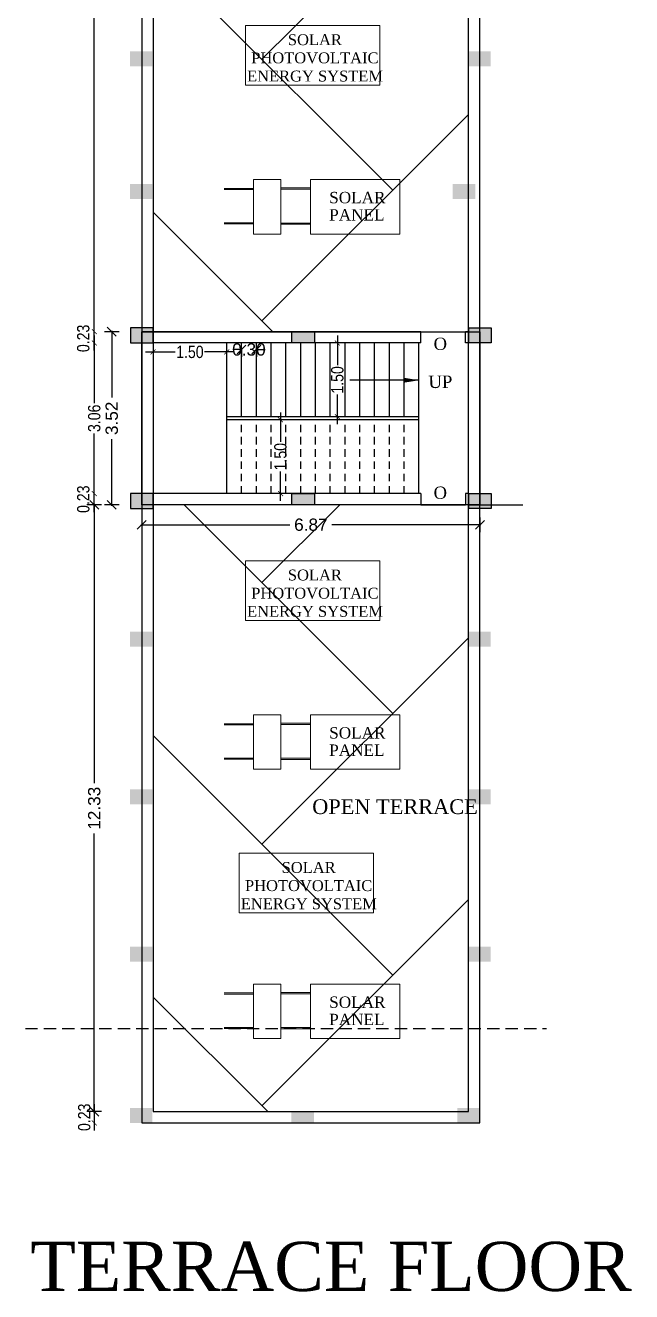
# Model space of a CAD drawing. Header units: metres. Extents: x 0 to 2231, y 0 to 2243.
# Drawn here: x 2166.13 to 2178.44, y 2164.81 to 2190.54 of the extents above; entities that cross this region are included whole.
import ezdxf

# ---------------------------------------------------------------- set-up
doc = ezdxf.new("R2010")
doc.units = ezdxf.units.M
doc.linetypes.add('DASHED', pattern=[0.75, 0.5, -0.25])
doc.linetypes.add('DASHED2', pattern=[0.375, 0.25, -0.125])
doc.layers.add('BLK_2_FLR_1_ROOF_AREA', color=54, linetype='Continuous')
doc.layers.add('BLK_2_STAIR_HEADROOM', color=1, linetype='Continuous')
doc.styles.add('DIM', font='swissc.ttf')
doc.styles.get("Standard").update_dxf_attribs({"font": 'arial.ttf'})
doc.styles.add('TIMES NEW ROMAN', font='times.ttf')
doc.dimstyles.new('Din', dxfattribs={"dimscale": 0, "dimtxt": 0.25, "dimasz": 0.1, "dimexe": 0.15, "dimexo": 0.15, "dimgap": 0.03, "dimtad": 0, "dimzin": 0, "dimdsep": 46, "dimtxsty": 'DIM', "dimblk": 'ARCHTICK', "dimcen": 0.09, "dimdle": 0.15, "dimse1": 1, "dimse2": 1, "dimclrd": 256, "dimclre": 256, "dimclrt": 7, "dimadec": 0, "dimazin": 3, "dimtfac": 1, "dimtofl": 0, "dimtmove": 1, "dimatfit": 3, "dimfxl": 0, "dimtolj": 1, "dimtzin": 0, "dimarcsym": 0})
doc.dimstyles.get("Standard").update_dxf_attribs({"dimtxt": 0.18, "dimasz": 0.18, "dimexe": 0.18, "dimexo": 0.0625, "dimgap": 0.09, "dimtad": 0, "dimtih": 1, "dimtoh": 1, "dimdec": 4, "dimzin": 0, "dimdsep": 46, "dimtxsty": 'Standard', "dimcen": 0.09, "dimadec": 0, "dimazin": 0, "dimtfac": 1, "dimtdec": 4, "dimtofl": 0, "dimtmove": 0, "dimatfit": 3, "dimfxl": 0, "dimtolj": 1, "dimtzin": 0, "dimarcsym": 0})
doc.dimstyles.new('STANDARD$0', dxfattribs={"dimtxt": 0.25, "dimasz": 0.18, "dimexe": 0.15, "dimexo": 0.15, "dimgap": 0.1, "dimtad": 0, "dimzin": 0, "dimdsep": 46, "dimtxsty": 'Standard', "dimblk": 'OBLIQUE', "dimcen": 0.0625, "dimdle": 0.02, "dimadec": 0, "dimazin": 0, "dimtfac": 1, "dimtix": 1, "dimtofl": 0, "dimtmove": 2, "dimatfit": 3, "dimldrblk": 'OBLIQUE', "dimfxl": 0, "dimtolj": 1, "dimtzin": 0, "dimarcsym": 0})

# ---------------------------------------------------------------- blocks, each defined once
blk = doc.blocks.new('_ArchTick')
at = {"color": 0, "linetype": 'ByBlock', "const_width": 0.15}
blk.add_lwpolyline([(-0.5, -0.5), (0.5, 0.5)], dxfattribs=at)
blk = doc.blocks.new('*D432')
at = {"lineweight": -2}
for p, q in [((2168.576, 2183.904), (2169.175, 2183.904)), ((2170.373, 2183.904), (2169.774, 2183.904))]:
    blk.add_line(p, q, dxfattribs=at)
at = {"layer": 'Defpoints', "color": 0}
for p in [(2170.223, 2183.904), (2168.726, 2183.011), (2170.223, 2183.011)]:
    blk.add_point(p, dxfattribs=at)
at = {"lineweight": -2, "xscale": 0.1, "yscale": 0.1, "zscale": 0.1, "rotation": 180}
blk.add_blockref('_ArchTick', (2168.726, 2183.904), dxfattribs=at)
at = {"lineweight": -2, "xscale": 0.1, "yscale": 0.1, "zscale": 0.1}
blk.add_blockref('_ArchTick', (2170.223, 2183.904), dxfattribs=at)
at = {"color": 7, "insert": (2169.474, 2183.904), "char_height": 0.25, "attachment_point": 5, "style": 'DIM'}
blk.add_mtext('\\A1;1.50', dxfattribs=at)
blk = doc.blocks.new('*D594')
at = {"lineweight": -2}
for p, q in [((2171.313, 2182.676), (2171.313, 2182.076)), ((2171.313, 2180.876), (2171.313, 2181.477))]:
    blk.add_line(p, q, dxfattribs=at)
at = {"layer": 'Defpoints', "color": 0}
for p in [(2171.423, 2182.526), (2171.313, 2181.026), (2171.423, 2181.026)]:
    blk.add_point(p, dxfattribs=at)
at = {"lineweight": -2, "xscale": 0.1, "yscale": 0.1, "zscale": 0.1}
for p, rotation in [((2171.313, 2182.526), 90), ((2171.313, 2181.026), 270)]:
    blk.add_blockref('_ArchTick', p, dxfattribs=dict(at, rotation=rotation))
at = {"color": 7, "insert": (2171.313, 2181.776), "char_height": 0.25, "attachment_point": 5, "rotation": 90, "style": 'DIM'}
blk.add_mtext('\\A1;1.50', dxfattribs=at)
blk = doc.blocks.new('*D595')
at = {"lineweight": -2}
for p, q in [((2172.468, 2184.236), (2172.468, 2183.636)), ((2172.468, 2182.436), (2172.468, 2183.037))]:
    blk.add_line(p, q, dxfattribs=at)
at = {"layer": 'Defpoints', "color": 0}
for p in [(2172.468, 2184.086), (2172.623, 2184.086), (2172.623, 2182.586)]:
    blk.add_point(p, dxfattribs=at)
at = {"lineweight": -2, "xscale": 0.1, "yscale": 0.1, "zscale": 0.1}
for p, rotation in [((2172.468, 2184.086), 90), ((2172.468, 2182.586), 270)]:
    blk.add_blockref('_ArchTick', p, dxfattribs=dict(at, rotation=rotation))
at = {"color": 7, "insert": (2172.468, 2183.336), "char_height": 0.25, "attachment_point": 5, "rotation": 90, "style": 'DIM'}
blk.add_mtext('\\A1;1.50', dxfattribs=at)
blk = doc.blocks.new('A$C41D80E98')
at = {"lineweight": 13}
blk.add_lwpolyline([(0, 2.37), (1.096, 2.37), (1.096, -0.092), (0, -0.092)], close=True, dxfattribs=at)
at = {"linetype": 'ByBlock', "lineweight": 18, "insert": (0.161, -0.088), "char_height": 0.2, "attachment_point": 1, "rotation": 90}
blk.add_mtext_dynamic_manual_height_columns('{\\fTimes New Roman|b0|i0|c0|p18;\\W5.12754;  \\W1;SOLAR \\P{\\W1.363485; }PHOTOVOLTAIC \\P{\\W0.286337; }ENERGY SYSTEM }', width=2.4665, gutter_width=12.5, heights=[0], dxfattribs=at)
blk = doc.blocks.new('A$C0F376840')
at = {"lineweight": 18}
for p, q in [((0, 1.735), (0, 3.532)), ((0, 3.532), (1.096, 3.532)), ((1.096, 3.532), (1.096, 1.735)), ((1.096, 1.735), (0, 1.735)), ((0.17, 1.136), (0.17, 1.735)), ((0.193, 1.136), (0.193, 1.735)), ((0.875, 1.136), (0.875, 1.735)), ((0.898, 1.136), (0.898, 1.735)), ((0, 1.136), (1.096, 1.136)), ((0, 1.136), (0, 0.588)), ((1.096, 1.136), (1.096, 0.588)), ((0, 0.588), (1.096, 0.588)), ((0.178, 0.588), (0.178, 0)), ((0.2, 0.588), (0.2, 0)), ((0.869, 0.588), (0.869, 0)), ((0.892, 0.588), (0.892, 0))]:
    blk.add_line(p, q, dxfattribs=at)
at = {"lineweight": 13, "style": 'TIMES NEW ROMAN'}
for s, p in [('SOLAR ', (0.477, 2.11)), ('PANEL', (0.825, 2.11))]:
    blk.add_text(s, height=0.2286, rotation=90, dxfattribs=at).set_placement(p)
blk = doc.blocks.new('_Oblique')
at = {"color": 0, "lineweight": -2}
blk.add_line((-0.5, -0.5), (0.5, 0.5), dxfattribs=at)
blk = doc.blocks.new('*D586')
at = {"color": 0, "lineweight": -2}
for p, q in [((2170.523, 2183.953), (2170.343, 2183.953)), ((2170.523, 2183.953), (2170.523, 2183.803)), ((2170.823, 2183.953), (2170.823, 2183.803)), ((2170.823, 2183.953), (2171.003, 2183.953))]:
    blk.add_line(p, q, dxfattribs=at)
at = {"layer": 'Defpoints', "color": 0}
for p in [(2170.523, 2184.086), (2170.823, 2184.086), (2170.823, 2183.953)]:
    blk.add_point(p, dxfattribs=at)
at = {"color": 0, "lineweight": -2, "xscale": 0.18, "yscale": 0.18, "zscale": 0.18}
blk.add_blockref('_Oblique', (2170.523, 2183.953), dxfattribs=at)
at = {"color": 0, "lineweight": -2, "xscale": 0.18, "yscale": 0.18, "zscale": 0.18, "rotation": 180}
blk.add_blockref('_Oblique', (2170.823, 2183.953), dxfattribs=at)
at = {"color": 0, "insert": (2170.673, 2183.953), "char_height": 0.25, "attachment_point": 5}
blk.add_mtext('\\A1;0.30', dxfattribs=at)
blk = doc.blocks.new('*D430')
at = {"lineweight": -2}
for p, q in [((2167.533, 2198.222), (2167.533, 2191.577)), ((2167.533, 2184.165), (2167.533, 2190.81))]:
    blk.add_line(p, q, dxfattribs=at)
at = {"layer": 'Defpoints', "color": 0}
for p in [(2168.727, 2198.072), (2167.533, 2184.315), (2168.727, 2184.315)]:
    blk.add_point(p, dxfattribs=at)
at = {"lineweight": -2, "xscale": 0.1, "yscale": 0.1, "zscale": 0.1}
for p, rotation in [((2167.533, 2198.072), 90), ((2167.533, 2184.315), 270)]:
    blk.add_blockref('_ArchTick', p, dxfattribs=dict(at, rotation=rotation))
at = {"color": 7, "insert": (2167.533, 2191.193), "char_height": 0.25, "attachment_point": 5, "rotation": 90, "style": 'DIM'}
blk.add_mtext('\\A1;13.76', dxfattribs=at)
blk = doc.blocks.new('*D590')
at = {"lineweight": -2}
blk.add_line((2167.533, 2183.936), (2167.533, 2184.465), dxfattribs=at)
at = {"layer": 'Defpoints', "color": 0}
for p in [(2167.533, 2184.315), (2168.497, 2184.315), (2168.497, 2184.086)]:
    blk.add_point(p, dxfattribs=at)
at = {"lineweight": -2, "xscale": 0.1, "yscale": 0.1, "zscale": 0.1}
for p, rotation in [((2167.533, 2184.315), 90), ((2167.533, 2184.086), 270)]:
    blk.add_blockref('_ArchTick', p, dxfattribs=dict(at, rotation=rotation))
at = {"color": 7, "insert": (2167.31, 2184.18), "char_height": 0.25, "attachment_point": 5, "rotation": 90, "style": 'DIM'}
blk.add_mtext('\\A1;0.23', dxfattribs=at)
blk = doc.blocks.new('*D591')
at = {"lineweight": -2}
for p, q in [((2167.533, 2184.236), (2167.533, 2182.863)), ((2167.533, 2180.876), (2167.533, 2182.25))]:
    blk.add_line(p, q, dxfattribs=at)
at = {"layer": 'Defpoints', "color": 0}
for p in [(2168.497, 2184.086), (2167.533, 2181.026), (2168.497, 2181.026)]:
    blk.add_point(p, dxfattribs=at)
at = {"lineweight": -2, "xscale": 0.1, "yscale": 0.1, "zscale": 0.1}
for p, rotation in [((2167.533, 2184.086), 90), ((2167.533, 2181.026), 270)]:
    blk.add_blockref('_ArchTick', p, dxfattribs=dict(at, rotation=rotation))
at = {"color": 7, "insert": (2167.533, 2182.556), "char_height": 0.25, "attachment_point": 5, "rotation": 90, "style": 'DIM'}
blk.add_mtext('\\A1;3.06', dxfattribs=at)
blk = doc.blocks.new('*D592')
at = {"lineweight": -2}
blk.add_line((2167.533, 2180.648), (2167.533, 2181.176), dxfattribs=at)
at = {"layer": 'Defpoints', "color": 0}
for p in [(2167.533, 2181.026), (2168.497, 2181.026), (2168.497, 2180.798)]:
    blk.add_point(p, dxfattribs=at)
at = {"lineweight": -2, "xscale": 0.1, "yscale": 0.1, "zscale": 0.1}
for p, rotation in [((2167.533, 2181.026), 90), ((2167.533, 2180.798), 270)]:
    blk.add_blockref('_ArchTick', p, dxfattribs=dict(at, rotation=rotation))
at = {"color": 7, "insert": (2167.311, 2180.912), "char_height": 0.25, "attachment_point": 5, "rotation": 90, "style": 'DIM'}
blk.add_mtext('\\A1;0.23', dxfattribs=at)
blk = doc.blocks.new('*D593')
at = {"lineweight": -2}
blk.add_line((2167.533, 2168.619), (2167.533, 2168.089), dxfattribs=at)
at = {"layer": 'Defpoints', "color": 0}
for p in [(2167.533, 2168.239), (2168.727, 2168.469), (2168.727, 2168.239)]:
    blk.add_point(p, dxfattribs=at)
at = {"lineweight": -2, "xscale": 0.1, "yscale": 0.1, "zscale": 0.1}
for p, rotation in [((2167.533, 2168.469), 90), ((2167.533, 2168.239), 270)]:
    blk.add_blockref('_ArchTick', p, dxfattribs=dict(at, rotation=rotation))
at = {"color": 7, "insert": (2167.33, 2168.354), "char_height": 0.25, "attachment_point": 5, "rotation": 90, "style": 'DIM'}
blk.add_mtext('\\A1;0.23', dxfattribs=at)
blk = doc.blocks.new('*D431')
at = {"color": 0, "lineweight": -2}
for p, q in [((2167.683, 2180.798), (2167.383, 2180.798)), ((2167.533, 2180.818), (2167.533, 2175.143)), ((2167.533, 2168.449), (2167.533, 2174.123)), ((2167.683, 2168.469), (2167.383, 2168.469))]:
    blk.add_line(p, q, dxfattribs=at)
at = {"layer": 'Defpoints', "color": 0}
for p in [(2167.533, 2180.798), (2169.232, 2180.798), (2169.232, 2168.469)]:
    blk.add_point(p, dxfattribs=at)
at = {"color": 0, "lineweight": -2, "xscale": 0.18, "yscale": 0.18, "zscale": 0.18}
for p, rotation in [((2167.533, 2180.798), 90), ((2167.533, 2168.469), 270)]:
    blk.add_blockref('_Oblique', p, dxfattribs=dict(at, rotation=rotation))
at = {"color": 0, "insert": (2167.533, 2174.633), "char_height": 0.25, "attachment_point": 5, "rotation": 90}
blk.add_mtext('\\A1;12.33', dxfattribs=at)
blk = doc.blocks.new('*D511')
at = {"layer": 'BLK_2_STAIR_HEADROOM', "color": 0, "lineweight": -2}
for p, q in [((2168.038, 2184.315), (2167.738, 2184.315)), ((2167.888, 2184.335), (2167.888, 2182.98)), ((2167.888, 2180.778), (2167.888, 2182.133)), ((2168.038, 2180.798), (2167.738, 2180.798))]:
    blk.add_line(p, q, dxfattribs=at)
at = {"layer": 'Defpoints', "color": 0}
for p in [(2168.497, 2184.315), (2167.888, 2180.798), (2168.497, 2180.798)]:
    blk.add_point(p, dxfattribs=at)
at = {"layer": 'BLK_2_STAIR_HEADROOM', "color": 0, "lineweight": -2, "xscale": 0.18, "yscale": 0.18, "zscale": 0.18}
for p, rotation in [((2167.888, 2184.315), 90), ((2167.888, 2180.798), 270)]:
    blk.add_blockref('_Oblique', p, dxfattribs=dict(at, rotation=rotation))
at = {"layer": 'BLK_2_STAIR_HEADROOM', "color": 0, "insert": (2167.888, 2182.556), "char_height": 0.25, "attachment_point": 5, "rotation": 90}
blk.add_mtext('\\A1;3.52', dxfattribs=at)
blk = doc.blocks.new('*D512')
at = {"layer": 'BLK_2_STAIR_HEADROOM', "color": 0, "lineweight": -2}
for p, q in [((2168.477, 2180.393), (2171.504, 2180.393)), ((2168.497, 2180.543), (2168.497, 2180.243)), ((2175.383, 2180.393), (2172.355, 2180.393)), ((2175.363, 2180.543), (2175.363, 2180.243))]:
    blk.add_line(p, q, dxfattribs=at)
at = {"layer": 'Defpoints', "color": 0}
for p in [(2168.497, 2180.798), (2175.363, 2180.798), (2175.363, 2180.393)]:
    blk.add_point(p, dxfattribs=at)
at = {"layer": 'BLK_2_STAIR_HEADROOM', "color": 0, "lineweight": -2, "xscale": 0.18, "yscale": 0.18, "zscale": 0.18, "rotation": 180}
blk.add_blockref('_Oblique', (2168.497, 2180.393), dxfattribs=at)
at = {"layer": 'BLK_2_STAIR_HEADROOM', "color": 0, "lineweight": -2, "xscale": 0.18, "yscale": 0.18, "zscale": 0.18}
blk.add_blockref('_Oblique', (2175.363, 2180.393), dxfattribs=at)
at = {"layer": 'BLK_2_STAIR_HEADROOM', "color": 0, "insert": (2171.93, 2180.393), "char_height": 0.25, "attachment_point": 5}
blk.add_mtext('\\A1;6.87', dxfattribs=at)

msp = doc.modelspace()

# ---------------------------------------------------------------- hatches: boundary and pattern name
h = msp.add_hatch()
h.set_pattern_fill('AR-HBONE', color=256, scale=0.037)
h.set_pattern_definition([(45, (-68621.0715, -38533.1004), (1e-15, 5.31631162), [11.2776, -3.7592]), (135, (-68618.4133, -38530.4423), (2e-15, 5.31631162), [11.2776, -3.7592])])
h.paths.add_polyline_path([(2175.13268, 2198.07173), (2175.07184, 2198.07173), (2174.16184, 2198.07173), (2168.72698, 2198.07173), (2168.72698, 2184.31498), (2174.16184, 2184.31498), (2175.07184, 2184.31498), (2175.13268, 2184.31498)])
h.paths.add_polyline_path([(2175.13268, 2180.79784), (2175.07184, 2180.79784), (2174.16184, 2180.79784), (2168.72698, 2180.79784), (2168.72698, 2168.46872), (2175.13268, 2168.46872)])
for points in [[(2168.71485, 2189.70787), (2168.71485, 2190.01263), (2168.2577, 2190.01263), (2168.2577, 2189.70787)], [(2175.12341, 2189.70787), (2175.12341, 2190.01263), (2175.58055, 2190.01263), (2175.58055, 2189.70787)], [(2168.71485, 2187.01214), (2168.71485, 2187.3169), (2168.2577, 2187.3169), (2168.2577, 2187.01214)], [(2174.81011, 2187.01214), (2174.81011, 2187.3169), (2175.26726, 2187.3169), (2175.26726, 2187.01214)], [(2168.71485, 2184.08641), (2168.71485, 2184.39117), (2168.2577, 2184.39117), (2168.2577, 2184.08641)], [(2168.72555, 2184.08641), (2168.72555, 2184.39117), (2168.26841, 2184.39117), (2168.26841, 2184.08641)], [(2171.99105, 2184.08641), (2171.99105, 2184.31498), (2171.53391, 2184.31498), (2171.53391, 2184.08641)], [(2172.00175, 2184.08641), (2172.00175, 2184.31498), (2171.54461, 2184.31498), (2171.54461, 2184.08641)], [(2175.12341, 2184.08641), (2175.12341, 2184.39117), (2175.58055, 2184.39117), (2175.58055, 2184.08641)], [(2175.13411, 2184.08641), (2175.13411, 2184.39117), (2175.59126, 2184.39117), (2175.59126, 2184.08641)], [(2168.71485, 2180.72165), (2168.71485, 2181.02641), (2168.2577, 2181.02641), (2168.2577, 2180.72165)], [(2168.72555, 2180.72165), (2168.72555, 2181.02641), (2168.26841, 2181.02641), (2168.26841, 2180.72165)], [(2171.99105, 2180.79784), (2171.99105, 2181.02641), (2171.53391, 2181.02641), (2171.53391, 2180.79784)], [(2172.00175, 2180.79784), (2172.00175, 2181.02641), (2171.54461, 2181.02641), (2171.54461, 2180.79784)], [(2175.12341, 2180.72165), (2175.12341, 2181.02641), (2175.58055, 2181.02641), (2175.58055, 2180.72165)], [(2175.13411, 2180.72165), (2175.13411, 2181.02641), (2175.59126, 2181.02641), (2175.59126, 2180.72165)], [(2168.71485, 2177.91496), (2168.71485, 2178.21972), (2168.2577, 2178.21972), (2168.2577, 2177.91496)], [(2175.12341, 2177.91496), (2175.12341, 2178.21972), (2175.58055, 2178.21972), (2175.58055, 2177.91496)], [(2168.71485, 2174.71494), (2168.71485, 2175.01971), (2168.2577, 2175.01971), (2168.2577, 2174.71494)], [(2175.12341, 2174.71494), (2175.12341, 2175.01971), (2175.58055, 2175.01971), (2175.58055, 2174.71494)], [(2168.71485, 2171.51493), (2168.71485, 2171.81969), (2168.2577, 2171.81969), (2168.2577, 2171.51493)], [(2175.12341, 2171.51493), (2175.12341, 2171.81969), (2175.58055, 2171.81969), (2175.58055, 2171.51493)], [(2168.71485, 2168.23872), (2168.71485, 2168.54349), (2168.2577, 2168.54349), (2168.2577, 2168.23872)], [(2174.90554, 2168.23872), (2174.90554, 2168.54349), (2175.36268, 2168.54349), (2175.36268, 2168.23872)], [(2171.99105, 2168.23872), (2171.99105, 2168.4673), (2171.53391, 2168.4673), (2171.53391, 2168.23872)]]:
    msp.add_hatch(color=256).paths.add_polyline_path(points)

# ---------------------------------------------------------------- linework, layer by layer
for p, q in [((2174.16184, 2184.31498), (2168.49698, 2184.31498)), ((2174.12318, 2184.31498), (2175.07184, 2184.31498)), ((2174.16184, 2184.08641), (2174.16184, 2184.31498)), ((2175.13411, 2184.31498), (2175.07184, 2184.31498)), ((2175.07184, 2184.08641), (2175.07184, 2184.31498)), ((2174.16184, 2184.08641), (2168.72555, 2184.08641)), ((2170.22318, 2182.52641), (2170.22318, 2184.08641)), ((2170.52318, 2182.58641), (2170.52318, 2184.08641)), ((2170.82318, 2182.58641), (2170.82318, 2184.08641)), ((2171.12318, 2182.58641), (2171.12318, 2184.08641)), ((2171.42318, 2182.58641), (2171.42318, 2184.08641)), ((2171.72318, 2182.58641), (2171.72318, 2184.08641)), ((2172.02318, 2182.58641), (2172.02318, 2184.08641)), ((2172.32318, 2182.58641), (2172.32318, 2184.08641)), ((2172.62318, 2182.58641), (2172.62318, 2184.08641)), ((2172.92318, 2182.58641), (2172.92318, 2184.08641)), ((2173.22318, 2182.58641), (2173.22318, 2184.08641)), ((2173.52318, 2182.58641), (2173.52318, 2184.08641)), ((2173.82318, 2182.58641), (2173.82318, 2184.08641)), ((2174.12318, 2182.58641), (2174.12318, 2184.08641)), ((2175.13411, 2184.08641), (2175.07184, 2184.08641)), ((2174.12318, 2182.58641), (2170.22318, 2182.58641)), ((2174.12318, 2182.52641), (2170.22318, 2182.52641)), ((2174.16184, 2181.02641), (2168.72555, 2181.02641)), ((2174.16184, 2181.02641), (2174.16184, 2180.79784)), ((2175.13411, 2181.02641), (2175.07184, 2181.02641)), ((2175.07184, 2181.02641), (2175.07184, 2180.79784)), ((2174.16184, 2180.79784), (2168.72555, 2180.79784)), ((2174.16184, 2180.79784), (2175.07184, 2180.79784)), ((2175.13411, 2180.79784), (2175.07184, 2180.79784)), ((2175.13268, 2180.79784), (2176.23551, 2180.79784))]:
    msp.add_line(p, q)
at = {"ltscale": 0.3}
for p, q in [((2170.22318, 2181.02641), (2170.22318, 2182.52641)), ((2174.12318, 2181.02641), (2174.12318, 2182.58641))]:
    msp.add_line(p, q, dxfattribs=at)
at = {"linetype": 'DASHED', "ltscale": 0.3}
for p, q in [((2170.52318, 2181.02641), (2170.52318, 2182.52641)), ((2170.82318, 2181.02641), (2170.82318, 2182.52641)), ((2171.12318, 2181.02641), (2171.12318, 2182.52641)), ((2171.42318, 2181.02641), (2171.42318, 2182.52641)), ((2171.72318, 2181.02641), (2171.72318, 2182.52641)), ((2172.02318, 2181.02641), (2172.02318, 2182.52641)), ((2172.32318, 2181.02641), (2172.32318, 2182.52641)), ((2172.62318, 2181.02641), (2172.62318, 2182.52641)), ((2172.92318, 2181.02641), (2172.92318, 2182.52641)), ((2173.22318, 2181.02641), (2173.22318, 2182.52641)), ((2173.52318, 2181.02641), (2173.52318, 2182.52641)), ((2173.82318, 2181.02641), (2173.82318, 2182.52641))]:
    msp.add_line(p, q, dxfattribs=at)
at = {"linetype": 'DASHED2'}
msp.add_line((2166.13363, 2170.1583), (2176.71684, 2170.1583), dxfattribs=at)
for points in [[(2168.72698, 2201.3803), (2168.72698, 2168.46872), (2175.13268, 2168.46872), (2175.13268, 2201.3803)], [(2168.72555, 2184.08641), (2168.72555, 2184.39117), (2168.26841, 2184.39117), (2168.26841, 2184.08641)], [(2172.00175, 2184.31498), (2172.00175, 2184.08641), (2171.54461, 2184.08641), (2171.54461, 2184.31498)], [(2175.13411, 2184.08641), (2175.13411, 2184.39117), (2175.59126, 2184.39117), (2175.59126, 2184.08641)], [(2168.72555, 2180.72165), (2168.72555, 2181.02641), (2168.26841, 2181.02641), (2168.26841, 2180.72165)], [(2172.00175, 2181.02641), (2172.00175, 2180.79784), (2171.54461, 2180.79784), (2171.54461, 2181.02641)], [(2175.13411, 2180.72165), (2175.13411, 2181.02641), (2175.59126, 2181.02641), (2175.59126, 2180.72165)]]:
    msp.add_lwpolyline(points, close=True)
at = {"layer": 'BLK_2_FLR_1_ROOF_AREA', "color": 54}
msp.add_lwpolyline([(2168.49698, 2201.6103), (2168.49698, 2168.23872), (2175.36268, 2168.23872), (2175.36268, 2201.6103)], close=True, dxfattribs=at)
at = {"layer": 'BLK_2_STAIR_HEADROOM', "color": 1}
msp.add_lwpolyline([(2168.49698, 2184.31498), (2175.36268, 2184.31498), (2175.36268, 2180.79784), (2168.49698, 2180.79784)], close=True, dxfattribs=at)

# ---------------------------------------------------------------- block references
at = {"rotation": 269.9999999999999}
for name, p, xscale, yscale, zscale in [('A$C41D80E98', (2170.70279, 2190.53775), 1.107700410485018, 1.107700410485018, 1.107700410485018), ('A$C0F376840', (2170.17147, 2187.4074), 1.009865142977552, 1.009865142977552, 1.009865142977552), ('A$C41D80E98', (2170.70279, 2179.66144), 1.107700410485018, 1.107700410485018, 1.107700410485018), ('A$C0F376840', (2170.17147, 2176.5311), 1.009865142977552, 1.009865142977552, 1.009865142977552), ('A$C41D80E98', (2170.57619, 2173.71983), 1.107700410485018, 1.107700410485018, 1.107700410485018), ('A$C0F376840', (2170.17147, 2171.05939), 1.009865142977552, 1.009865142977552, 1.009865142977552)]:
    msp.add_blockref(name, p, dxfattribs=dict(at, xscale=xscale, yscale=yscale, zscale=zscale))

# ---------------------------------------------------------------- texts
at = {"attachment_point": 9, "rotation": 0.599542}
for s, width, gutter_width, insert, char_height in [('{\\fTimes New Roman|b0|i0|c0|p18;O}', 0.3361048, 12.5, (2174.69536, 2183.94252), 0.25), ('{\\fTimes New Roman|b0|i0|c0|p18;UP}', 0.3382039, 12.57807, (2174.80451, 2183.17155), 0.2515614), ('{\\fTimes New Roman|b0|i0|c0|p18;O}', 0.3361048, 12.5, (2174.69536, 2180.91717), 0.25)]:
    msp.add_mtext_dynamic_manual_height_columns(s, width=width, gutter_width=gutter_width, heights=[0], dxfattribs=dict(at, insert=insert, char_height=char_height))
at = {"attachment_point": 9}
for s, insert, char_height, width in [('{\\fTimes New Roman|b0|i0|c0|p18;\\W1.82856; \\W1;OPEN TERRACE}', (2175.31823, 2174.51108), 0.3, 7.0776506), ('{\\fTimes New Roman|b0|i0|c0|p18;TERRACE FLOOR}', (2178.44474, 2164.811), 1, 42.4457457)]:
    msp.add_mtext(s, dxfattribs=dict(at, insert=insert, char_height=char_height, width=width))

# ---------------------------------------------------------------- dimensions: what is measured, and where the dimension line sits
for p1, p2, distance, picture, middle in [((2168.72698, 2198.07173), (2168.72698, 2184.31498), -1.19419, '*D430', (2167.53279, 2191.19335)), ((2168.49698, 2184.08641), (2168.49698, 2181.02641), -0.96419, '*D591', (2167.53279, 2182.55641)), ((2172.62318, 2182.58641), (2172.62318, 2184.08641), 0.15526, '*D595', (2172.46792, 2183.33641)), ((2168.72555, 2183.01067), (2170.22318, 2183.01067), 0.89379, '*D432', (2169.47436, 2183.90445)), ((2171.42318, 2182.52641), (2171.42318, 2181.02641), -0.10968, '*D594', (2171.3135, 2181.77641))]:
    dim = msp.add_aligned_dim(p1=p1, p2=p2, distance=distance, dimstyle='Din', override={"dimscale": 1, "dimpost": '\\X'})
    dim.commit()
    dim.dimension.update_dxf_attribs({"geometry": picture, "text_midpoint": middle})
for base, p1, p2, angle, picture, middle in [((2167.53279, 2184.31498), (2168.49698, 2184.08641), (2168.49698, 2184.31498), 90, '*D590', (2167.30983, 2184.17988)), ((2167.53279, 2181.02641), (2168.49698, 2180.79784), (2168.49698, 2181.02641), 89.999986, '*D592', (2167.31063, 2180.91212)), ((2167.53279, 2168.23872), (2168.72698, 2168.46872), (2168.72698, 2168.23872), 270, '*D593', (2167.33031, 2168.35372))]:
    dim = msp.add_linear_dim(base=base, p1=p1, p2=p2, angle=angle, dimstyle='Din', override={"dimscale": 1, "dimpost": '\\X'})
    dim.commit()
    dim.dimension.update_dxf_attribs({"geometry": picture, "text_midpoint": middle, "dimtype": 161})
dim = msp.add_linear_dim(base=(2170.82318, 2183.95265), p1=(2170.52318, 2184.08641), p2=(2170.82318, 2184.08641), dimstyle='STANDARD$0')
dim.commit()
dim.dimension.update_dxf_attribs({"geometry": '*D586', "text_midpoint": (2170.67318, 2183.95265)})
dim = msp.add_linear_dim(base=(2167.53279, 2180.79784), p1=(2169.23162, 2168.46872), p2=(2169.23162, 2180.79784), angle=90, dimstyle='STANDARD$0')
dim.commit()
dim.dimension.update_dxf_attribs({"geometry": '*D431', "text_midpoint": (2167.53279, 2174.63328)})
at = {"layer": 'BLK_2_STAIR_HEADROOM', "color": 1}
for p1, p2, distance, picture, middle in [((2168.49698, 2184.31498), (2168.49698, 2180.79784), -0.6088, '*D511', (2167.88818, 2182.55641)), ((2168.49698, 2180.79784), (2175.36268, 2180.79784), -0.40458, '*D512', (2171.92983, 2180.39325))]:
    dim = msp.add_aligned_dim(p1=p1, p2=p2, distance=distance, dimstyle='STANDARD$0', dxfattribs=at)
    dim.commit()
    dim.dimension.update_dxf_attribs({"geometry": picture, "text_midpoint": middle})

# ---------------------------------------------------------------- leaders
msp.add_leader([(2174.12234, 2183.32931), (2172.72, 2183.32931)], dimstyle='Standard', override={"dimasz": 0.3, "dimgap": 0.09, "dimtad": 0})

doc.saveas('drawing.dxf')
